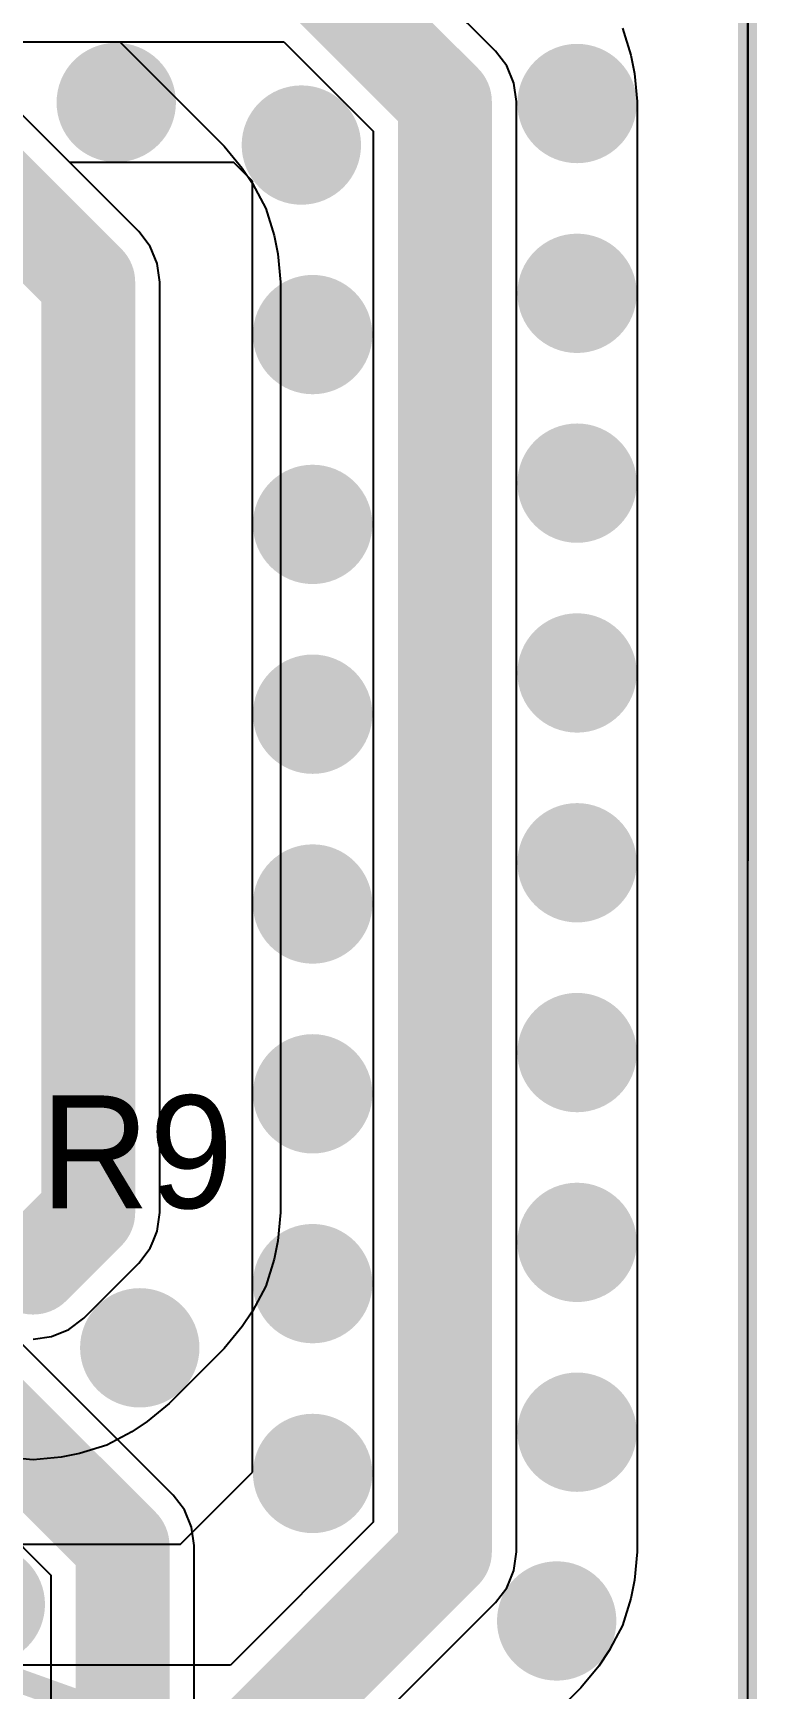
# Model space of a CAD drawing. Header units: millimetres. Extents: x 38.3 to 116.8, y 314 to 397.1.
# Drawn here: x 100.14 to 107.84, y 335.03 to 352.65 of the extents above; entities that cross this region are included whole.
import ezdxf

# ---------------------------------------------------------------- set-up
doc = ezdxf.new("R2010")
doc.units = ezdxf.units.MM
for name, color, linetype in [('BottomLayer', 5, 'Continuous'), ('Mechanical1', 6, 'Continuous'), ('MultiLayer', 9, 'Continuous'), ('TopLayer', 1, 'Continuous'), ('TopOverlay', 2, 'Continuous'), ('ViaHoleLayer', 16, 'Continuous')]:
    doc.layers.add(name, color=color, linetype=linetype)

# ---------------------------------------------------------------- blocks, each defined once
blk = doc.blocks.new('GX_8_87')
at = {"layer": 'Mechanical1', "const_width": 0.254}
blk.add_lwpolyline([(8.625, -3.87, 1), (-12.375, -3.87, 1)], format="xyb", close=True, dxfattribs=at)

msp = doc.modelspace()

# ---------------------------------------------------------------- linework, layer by layer
at = {"layer": 'BottomLayer'}
for p, q in [((107.74, 395.95), (107.74, 315.101)), ((101.63, 337.088), (99.217, 339.501)), ((98.364, 338.202), (100.331, 336.235)), ((101.751, 336.93), (101.63, 337.088)), ((101.827, 336.747), (101.751, 336.93)), ((101.853, 336.55), (101.827, 336.747)), ((101.853, 331.09), (101.853, 336.55)), ((100.331, 336.235), (100.331, 331.037))]:
    msp.add_line(p, q, dxfattribs=at)
for points, const_width in [([(100.708, 351.908, 1), (101.343, 351.908, 1)], 0.635), ([(105.61, 351.897, 1), (106.245, 351.897, 1)], 0.635), ([(102.677, 351.455, 1), (103.312, 351.455, 1)], 0.635), ([(105.61, 349.877, 1), (106.245, 349.877, 1)], 0.635), ([(102.797, 349.438, 1), (103.432, 349.438, 1)], 0.635), ([(105.61, 347.857, 1), (106.245, 347.857, 1)], 0.635), ([(102.797, 347.418, 1), (103.432, 347.418, 1)], 0.635), ([(105.61, 345.837, 1), (106.245, 345.837, 1)], 0.635), ([(102.797, 345.398, 1), (103.432, 345.398, 1)], 0.635), ([(105.61, 343.817, 1), (106.245, 343.817, 1)], 0.635), ([(102.797, 343.378, 1), (103.432, 343.378, 1)], 0.635), ([(105.61, 341.797, 1), (106.245, 341.797, 1)], 0.635), ([(102.797, 341.358, 1), (103.432, 341.358, 1)], 0.635), ([(105.61, 339.777, 1), (106.245, 339.777, 1)], 0.635), ([(102.797, 339.338, 1), (103.432, 339.338, 1)], 0.635), ([(100.958, 338.655, 1), (101.593, 338.655, 1)], 0.635), ([(105.61, 337.757, 1), (106.245, 337.757, 1)], 0.635), ([(102.797, 337.318, 1), (103.432, 337.318, 1)], 0.635), ([(100.842, 336.55, 1), (101.342, 336.55, 1)], 0.5), ([(100.842, 336.55, 1), (101.342, 336.55, 1)], 0.5), ([(99.315, 335.924, 1), (99.95, 335.924, 1)], 0.635), ([(105.393, 335.748, 1), (106.028, 335.748, 1)], 0.635)]:
    msp.add_lwpolyline(points, format="xyb", close=True, dxfattribs=dict(at, const_width=const_width))
at = {"layer": 'BottomLayer', "const_width": 1}
for points in [[(98.679, 338.963), (101.092, 336.55)], [(101.092, 326.111), (101.092, 336.55)]]:
    msp.add_lwpolyline(points, dxfattribs=at)
at = {"layer": 'Mechanical1', "const_width": 0.2}
msp.add_lwpolyline([(107.74, 315.101), (107.74, 395.95)], dxfattribs=at)
at = {"layer": 'MultiLayer', "const_width": 0.635}
for points in [[(100.708, 351.908, 1), (101.343, 351.908, 1)], [(105.61, 351.897, 1), (106.245, 351.897, 1)], [(102.677, 351.455, 1), (103.312, 351.455, 1)], [(105.61, 349.877, 1), (106.245, 349.877, 1)], [(102.797, 349.438, 1), (103.432, 349.438, 1)], [(105.61, 347.857, 1), (106.245, 347.857, 1)], [(102.797, 347.418, 1), (103.432, 347.418, 1)], [(105.61, 345.837, 1), (106.245, 345.837, 1)], [(102.797, 345.398, 1), (103.432, 345.398, 1)], [(105.61, 343.817, 1), (106.245, 343.817, 1)], [(102.797, 343.378, 1), (103.432, 343.378, 1)], [(105.61, 341.797, 1), (106.245, 341.797, 1)], [(102.797, 341.358, 1), (103.432, 341.358, 1)], [(105.61, 339.777, 1), (106.245, 339.777, 1)], [(102.797, 339.338, 1), (103.432, 339.338, 1)], [(100.958, 338.655, 1), (101.593, 338.655, 1)], [(105.61, 337.757, 1), (106.245, 337.757, 1)], [(102.797, 337.318, 1), (103.432, 337.318, 1)], [(99.315, 335.924, 1), (99.95, 335.924, 1)], [(105.393, 335.748, 1), (106.028, 335.748, 1)]]:
    msp.add_lwpolyline(points, format="xyb", close=True, dxfattribs=at)
at = {"layer": 'TopLayer'}
for p, q in [((107.743, 358.217), (107.74, 315.101)), ((105.059, 352.455), (103.662, 353.852)), ((105.059, 352.455), (103.662, 353.852)), ((106.412, 352.7), (106.499, 352.412)), ((99.375, 352.553), (102.809, 352.553)), ((99.375, 352.553), (101.063, 352.553)), ((99.375, 352.553), (102.809, 352.553)), ((101.063, 352.553), (102.174, 351.443)), ((102.809, 352.553), (103.76, 351.602)), ((102.809, 352.553), (103.76, 351.602)), ((105.18, 352.297), (105.059, 352.455)), ((105.18, 352.297), (105.059, 352.455)), ((101.265, 350.534), (99.471, 352.328)), ((101.265, 350.534), (99.471, 352.328)), ((100.531, 351.268), (99.471, 352.328)), ((105.256, 352.114), (105.18, 352.297)), ((105.256, 352.114), (105.18, 352.297)), ((106.499, 352.412), (106.538, 352.217)), ((105.282, 351.917), (105.256, 352.114)), ((105.282, 351.917), (105.256, 352.114)), ((106.538, 352.217), (106.567, 351.917)), ((105.282, 336.483), (105.282, 351.917)), ((105.282, 336.483), (105.282, 351.917)), ((106.567, 351.917), (106.567, 336.483)), ((103.76, 351.602), (103.76, 336.798)), ((103.76, 351.602), (103.76, 336.798)), ((102.174, 351.443), (102.174, 351.443)), ((102.174, 351.443), (102.174, 351.443)), ((102.174, 351.443), (102.365, 351.21)), ((102.276, 351.268), (100.531, 351.268)), ((102.475, 351.069), (102.276, 351.268)), ((102.365, 351.21), (102.476, 351.045)), ((102.475, 337.33), (102.475, 351.069)), ((102.476, 351.045), (102.618, 350.779)), ((102.618, 350.779), (102.705, 350.491)), ((101.386, 350.376), (101.265, 350.534)), ((101.386, 350.376), (101.265, 350.534)), ((102.705, 350.491), (102.744, 350.296)), ((101.462, 350.193), (101.386, 350.376)), ((101.462, 350.193), (101.386, 350.376)), ((101.488, 349.996), (101.462, 350.193)), ((101.488, 349.996), (101.462, 350.193)), ((102.744, 350.296), (102.773, 349.996)), ((101.488, 340.095), (101.488, 349.996)), ((101.488, 340.095), (101.488, 349.996)), ((102.773, 349.996), (102.773, 340.095)), ((101.462, 339.898), (101.488, 340.095)), ((101.462, 339.898), (101.488, 340.095)), ((102.773, 340.095), (102.744, 339.795)), ((101.386, 339.715), (101.417, 339.791)), ((101.386, 339.715), (101.417, 339.791)), ((101.417, 339.791), (101.462, 339.898)), ((101.417, 339.791), (101.462, 339.898)), ((102.744, 339.795), (102.705, 339.6)), ((101.265, 339.557), (101.386, 339.715)), ((101.265, 339.557), (101.386, 339.715)), ((102.705, 339.6), (102.618, 339.312)), ((100.679, 338.971), (101.265, 339.557)), ((100.679, 338.971), (101.265, 339.557)), ((102.618, 339.312), (102.476, 339.046)), ((102.476, 339.046), (102.365, 338.881)), ((100.521, 338.85), (100.679, 338.971)), ((100.521, 338.85), (100.679, 338.971)), ((102.365, 338.881), (102.174, 338.648)), ((100.141, 338.748), (100.338, 338.774)), ((100.141, 338.748), (100.338, 338.774)), ((100.338, 338.774), (100.521, 338.85)), ((100.338, 338.774), (100.521, 338.85)), ((102.174, 338.648), (101.588, 338.062)), ((102.174, 338.648), (102.174, 338.648)), ((102.174, 338.648), (102.174, 338.648)), ((101.588, 338.062), (101.355, 337.871)), ((101.355, 337.871), (101.19, 337.76)), ((101.19, 337.76), (100.924, 337.618)), ((100.141, 337.463), (99.841, 337.492)), ((100.441, 337.492), (100.141, 337.463)), ((100.636, 337.531), (100.441, 337.492)), ((100.924, 337.618), (100.636, 337.531)), ((101.709, 336.564), (102.475, 337.33)), ((103.76, 336.798), (102.241, 335.279)), ((103.76, 336.798), (102.241, 335.279)), ((92.202, 336.564), (101.709, 336.564)), ((105.256, 336.286), (105.282, 336.483)), ((105.256, 336.286), (105.282, 336.483)), ((106.567, 336.483), (106.538, 336.183)), ((105.211, 336.178), (105.256, 336.286)), ((105.211, 336.178), (105.256, 336.286)), ((105.059, 335.945), (105.18, 336.102)), ((105.059, 335.945), (105.18, 336.102)), ((105.18, 336.102), (105.211, 336.178)), ((105.18, 336.102), (105.211, 336.178)), ((106.538, 336.183), (106.499, 335.988)), ((103.094, 333.98), (105.059, 335.945)), ((103.094, 333.98), (105.059, 335.945)), ((106.499, 335.988), (106.412, 335.699)), ((106.412, 335.699), (106.341, 335.567)), ((106.341, 335.567), (106.27, 335.434)), ((106.27, 335.434), (106.159, 335.268)), ((102.241, 335.279), (92.202, 335.279)), ((102.241, 335.279), (92.202, 335.279)), ((106.159, 335.268), (105.968, 335.036)), ((105.968, 335.036), (104.003, 333.071)), ((105.968, 335.036), (105.968, 335.036)), ((105.968, 335.036), (105.968, 335.036))]:
    msp.add_line(p, q, dxfattribs=at)
for points, const_width in [([(103.124, 353.314), (104.521, 351.917)], 1), ([(98.933, 351.79), (100.727, 349.996)], 1), ([(104.521, 336.483), (104.521, 351.917)], 1), ([(100.727, 340.095), (100.727, 349.996)], 1), ([(100.141, 339.509), (100.727, 340.095)], 1), ([(98.933, 339.509), (100.141, 339.509)], 0.75), ([(102.556, 334.518), (104.521, 336.483)], 1)]:
    msp.add_lwpolyline(points, dxfattribs=dict(at, const_width=const_width))
for points, const_width in [([(100.708, 351.908, 1), (101.343, 351.908, 1)], 0.635), ([(105.61, 351.897, 1), (106.245, 351.897, 1)], 0.635), ([(104.271, 351.917, 1), (104.771, 351.917, 1)], 0.5), ([(104.271, 351.917, 1), (104.771, 351.917, 1)], 0.5), ([(102.677, 351.455, 1), (103.312, 351.455, 1)], 0.635), ([(100.477, 349.996, 1), (100.977, 349.996, 1)], 0.5), ([(100.477, 349.996, 1), (100.977, 349.996, 1)], 0.5), ([(105.61, 349.877, 1), (106.245, 349.877, 1)], 0.635), ([(102.797, 349.438, 1), (103.432, 349.438, 1)], 0.635), ([(105.61, 347.857, 1), (106.245, 347.857, 1)], 0.635), ([(102.797, 347.418, 1), (103.432, 347.418, 1)], 0.635), ([(105.61, 345.837, 1), (106.245, 345.837, 1)], 0.635), ([(102.797, 345.398, 1), (103.432, 345.398, 1)], 0.635), ([(105.61, 343.817, 1), (106.245, 343.817, 1)], 0.635), ([(102.797, 343.378, 1), (103.432, 343.378, 1)], 0.635), ([(105.61, 341.797, 1), (106.245, 341.797, 1)], 0.635), ([(102.797, 341.358, 1), (103.432, 341.358, 1)], 0.635), ([(100.477, 340.095, 1), (100.977, 340.095, 1)], 0.5), ([(100.477, 340.095, 1), (100.977, 340.095, 1)], 0.5), ([(105.61, 339.777, 1), (106.245, 339.777, 1)], 0.635), ([(99.891, 339.509, 1), (100.391, 339.509, 1)], 0.5), ([(102.797, 339.338, 1), (103.432, 339.338, 1)], 0.635), ([(99.954, 339.509, 1), (100.329, 339.509, 1)], 0.375), ([(100.958, 338.655, 1), (101.593, 338.655, 1)], 0.635), ([(105.61, 337.757, 1), (106.245, 337.757, 1)], 0.635), ([(102.797, 337.318, 1), (103.432, 337.318, 1)], 0.635), ([(104.271, 336.483, 1), (104.771, 336.483, 1)], 0.5), ([(104.271, 336.483, 1), (104.771, 336.483, 1)], 0.5), ([(99.315, 335.924, 1), (99.95, 335.924, 1)], 0.635), ([(105.393, 335.748, 1), (106.028, 335.748, 1)], 0.635)]:
    msp.add_lwpolyline(points, format="xyb", close=True, dxfattribs=dict(at, const_width=const_width))
at = {"layer": 'ViaHoleLayer', "const_width": 0.254}
for points in [[(100.899, 351.908, 1), (101.153, 351.908, 1)], [(105.8, 351.897, 1), (106.054, 351.897, 1)], [(102.867, 351.455, 1), (103.121, 351.455, 1)], [(105.8, 349.877, 1), (106.054, 349.877, 1)], [(102.988, 349.438, 1), (103.242, 349.438, 1)], [(105.8, 347.857, 1), (106.054, 347.857, 1)], [(102.988, 347.418, 1), (103.242, 347.418, 1)], [(105.8, 345.837, 1), (106.054, 345.837, 1)], [(102.988, 345.398, 1), (103.242, 345.398, 1)], [(105.8, 343.817, 1), (106.054, 343.817, 1)], [(102.988, 343.378, 1), (103.242, 343.378, 1)], [(105.8, 341.797, 1), (106.054, 341.797, 1)], [(102.988, 341.358, 1), (103.242, 341.358, 1)], [(105.8, 339.777, 1), (106.054, 339.777, 1)], [(102.988, 339.338, 1), (103.242, 339.338, 1)], [(101.149, 338.655, 1), (101.403, 338.655, 1)], [(105.8, 337.757, 1), (106.054, 337.757, 1)], [(102.988, 337.318, 1), (103.242, 337.318, 1)], [(105.583, 335.748, 1), (105.837, 335.748, 1)]]:
    msp.add_lwpolyline(points, format="xyb", close=True, dxfattribs=at)

# ---------------------------------------------------------------- block references
msp.add_blockref('GX_8_87', (98.713, 328.972))

# ---------------------------------------------------------------- texts
at = {"layer": 'TopOverlay'}
msp.add_text('R9', height=1.2, dxfattribs=at).set_placement((100.219, 340.141))

doc.saveas('drawing.dxf')
